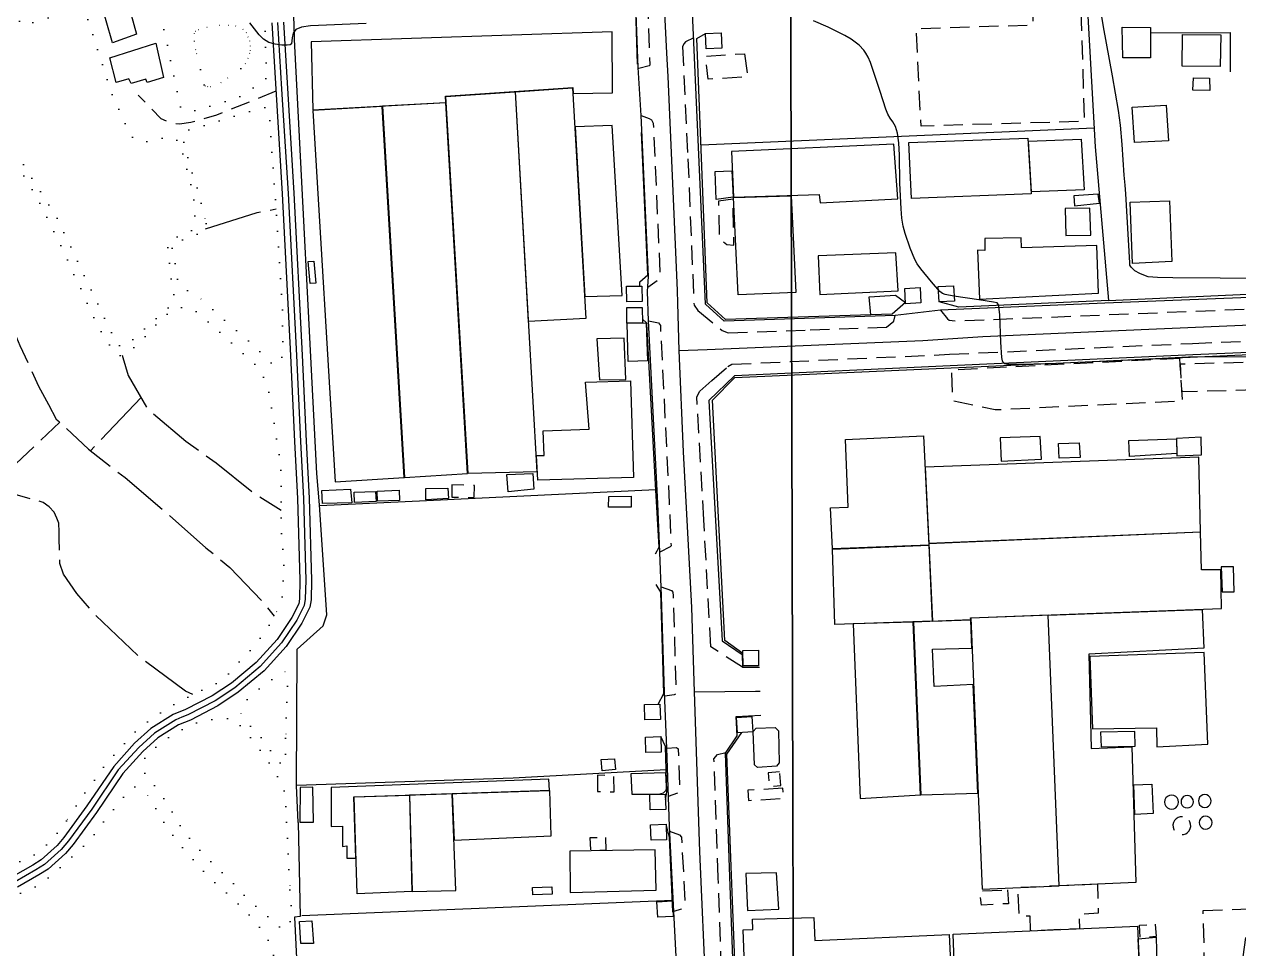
# Model space of a CAD drawing. Header units: millimetres. Extents: x 220021 to 223505, y 489325 to 491820.
# Drawn here: x 221604 to 221918.9, y 490798.6 to 491038.2 of the extents above; entities that cross this region are included whole.
import ezdxf

# ---------------------------------------------------------------- set-up
doc = ezdxf.new("R2010")
doc.units = ezdxf.units.MM
for name, pattern in [('15M2P5', [17.5, 15, -2.5]), ('5M2P5', [7.5, 5, -2.5]), ('AM4', [4, 0, -4])]:
    doc.linetypes.add(name, pattern=pattern)
for name, color, linetype in [('A0013110', 8, 'Continuous'), ('A0023119', 8, '5M2P5'), ('A0023210', 8, 'Continuous'), ('A0033324', 8, '5M2P5'), ('B0014110', 8, 'Continuous'), ('B0014111', 8, 'Continuous'), ('B0014112', 8, 'Continuous'), ('B0014116', 8, '5M2P5'), ('B0014118', 8, '5M2P5'), ('B0024120', 8, 'B0024120'), ('B0024127', 8, 'Continuous'), ('C0076117', 8, 'Continuous'), ('D0015112', 8, '15M2P5'), ('D0025111', 8, 'AM4'), ('F0017111', 8, 'Continuous'), ('F0047224', 8, 'Continuous'), ('zd001', 7, 'Continuous')]:
    doc.layers.add(name, color=color, linetype=linetype)
doc.linetypes.add('B0024120', pattern='A,10,-1.75,[133,ltypeshp.shx,S=0.75,R=0,X=0,Y=0],-3.25', length=15)

msp = doc.modelspace()

# ---------------------------------------------------------------- linework, layer by layer
at = {"layer": 'A0013110', "flags": 128}
for points in [[(221926.065, 490967.632), (221884.145, 490965.926), (221841.562, 490964.157), (221829.822, 490962.765), (221785.434, 490961.255), (221780.631, 490965.66), (221775.385, 491083.957), (221776.329, 491092.685), (221782.839, 491116.739), (221793.427, 491146.715), (221805.89, 491183.204), (221816.389, 491213.054), (221823.006, 491233.983), (221830.761, 491236.765), (221850.73, 491229.605), (221884.679, 491217.321), (221928.193, 491201.314)], [(221773.036, 490796.604), (221772.419, 490808.222), (221771.244, 490830.327), (221770.556, 490850.56), (221770.017, 490865.02), (221769.201, 490890.017), (221768.764, 490901.429), (221768.223, 490913.984), (221765.853, 490961.382), (221765.611, 490968.955), (221765.85, 490972.821), (221763.98, 491014.597), (221763.188, 491027.079), (221761.969, 491059.75)], [(221668.178, 491038.593), (221670.871, 490994.263), (221673.043, 490952.343), (221674.077, 490930.051), (221674.861, 490915.28), (221675.464, 490894.137), (221675.346, 490889.32), (221675.144, 490888.041), (221673.361, 490884.492), (221669.526, 490878.787), (221664.116, 490872.844), (221657.687, 490867.479), (221652.691, 490864.141), (221645.797, 490860.62), (221642.605, 490859.314), (221636.806, 490855.673), (221632.594, 490851.851), (221627.166, 490845.874), (221620.239, 490835.678), (221614.273, 490827.464), (221612.496, 490825.356), (221608.342, 490821.659), (221606.201, 490820.301), (221601.023, 490817.368)], [(221671.174, 491038.75), (221673.867, 490994.431), (221676.04, 490952.49), (221677.073, 490930.2), (221677.859, 490915.402), (221678.465, 490894.143), (221678.34, 490889.047), (221678.034, 490887.112), (221675.957, 490882.976), (221671.893, 490876.931), (221666.196, 490870.672), (221659.487, 490865.073), (221654.211, 490861.549), (221647.049, 490857.891), (221643.981, 490856.636), (221638.626, 490853.273), (221634.717, 490849.727), (221629.529, 490844.014), (221622.694, 490833.953), (221616.637, 490825.614), (221614.652, 490823.258), (221610.154, 490819.256), (221607.745, 490817.728), (221602.203, 490814.588)], [(222065.025, 490842.38), (222073.233, 490846.17), (222056.735, 490873.574), (222035.932, 490909.403), (222009.925, 490954.209), (222004.236, 490956.646), (221933.889, 490953.663), (221906.999, 490952.527), (221844.035, 490949.7), (221788.161, 490947.128), (221781.442, 490940.759), (221784.936, 490878.432), (221790.138, 490874.845), (221790.179, 490871.575), (221794.633, 490871.633)], [(222066.938, 490838.675), (222075.313, 490842.907), (222088.497, 490820.987), (222095.442, 490809.419), (222103.827, 490795.348), (222103.812, 490794.507), (222100.63, 490787.964), (222088.524, 490786.928), (222038.791, 490784.851), (221925.967, 490779.177), (221879.943, 490777.12), (221832.598, 490775.095), (221794.678, 490773.41), (221788.272, 490779.639), (221786.924, 490817.215), (221785.771, 490849.27), (221788.799, 490853.769), (221788.575, 490858.77), (221794.958, 490859.184)]]:
    msp.add_lwpolyline(points, dxfattribs=at)
at = {"layer": 'A0023119', "flags": 128}
msp.add_lwpolyline([(221669.254, 491020.873), (221653.842, 491014.687), (221647.141, 491012.781), (221644.266, 491012.389), (221642.363, 491012.525), (221639.451, 491013.762), (221633.483, 491019.879)], dxfattribs=at)
at = {"layer": 'A0023210', "flags": 128}
for points in [[(221820.797, 491253.146), (221817.572, 491241.512), (221816.108, 491236.231), (221807.491, 491210.063), (221798.964, 491184.642), (221784.281, 491143.323), (221774.23, 491113.818), (221768.825, 491093.43), (221768.25, 491082.789), (221768.811, 491068.111), (221769.371, 491053.433), (221770.477, 491030.714), (221770.859, 491024.689), (221773.24, 490969.241), (221773.347, 490965.909), (221773.738, 490953.66), (221774.832, 490927.372), (221776.959, 490887.078), (221777.683, 490865.175), (221779.084, 490823.771), (221780.741, 490786.488)], [(221669.676, 491038.672), (221670.199, 491030.067), (221670.722, 491021.462), (221672.369, 490994.347), (221674.541, 490952.416), (221675.575, 490930.126), (221676.36, 490915.341), (221676.965, 490894.14), (221676.843, 490889.184), (221676.589, 490887.576), (221674.659, 490883.734), (221670.71, 490877.859), (221665.156, 490871.758), (221658.587, 490866.276), (221653.451, 490862.845), (221646.423, 490859.255), (221644.858, 490858.615), (221643.293, 490857.975), (221637.716, 490854.473), (221633.655, 490850.789), (221628.348, 490844.944), (221621.466, 490834.816), (221615.455, 490826.539), (221613.574, 490824.307), (221609.248, 490820.458), (221606.973, 490819.015), (221601.613, 490815.978)], [(221773.738, 490953.66), (221781.012, 490953.956), (221836.929, 490956.232), (221852.506, 490957.351), (221895.572, 490959.226), (221929.977, 490960.648)]]:
    msp.add_lwpolyline(points, dxfattribs=at)
at = {"layer": 'A0023210'}
msp.add_lwpolyline([(221777.683, 490865.175), (221793.62, 490865.352), (221794.796, 490865.406)], dxfattribs=at)
at = {"layer": 'A0033324', "flags": 128}
for points in [[(221794.367, 491195.644), (221796.87, 491192.926), (221797.202, 491191.457), (221777.97, 491138.948), (221768.497, 491110.037), (221765.249, 491098.037), (221764.308, 491093.785), (221764.137, 491089.695), (221764.116, 491081.676), (221764.967, 491059.864), (221766.169, 491027.628), (221765.975, 491027.43), (221763.209, 491026.744)], [(221763.98, 491014.597), (221765.99, 491013.79), (221766.619, 491013.498), (221767.073, 491012.581), (221768.854, 490972.796), (221768.248, 490971.889), (221765.676, 490969.997)], [(221841.562, 490964.157), (221843.409, 490961.898), (221843.836, 490961.53), (221845.519, 490961.319), (221884.268, 490962.929), (221926.215, 490964.635), (221954.375, 490966.297), (221978.08, 490967.164), (221994.426, 490967.407), (222002.521, 490968.156), (222011.151, 490970.108), (222019.482, 490974.531), (222022.849, 490976.557), (222022.917, 490976.974), (222022.149, 490979.637)], [(221765.853, 490961.382), (221768.433, 490960.867), (221768.918, 490960.14), (221771.22, 490914.123), (221771.699, 490903.01), (221771.479, 490902.826), (221768.764, 490901.429)], [(221769.112, 490892.354), (221769.111, 490892.382), (221771.775, 490891.485), (221772.166, 490891.01), (221772.2, 490890.123), (221773.015, 490865.125), (221773.03, 490864.734), (221772.904, 490864.591), (221772.461, 490864.39), (221770.051, 490864.109)], [(221770.556, 490850.56), (221773.102, 490850.779), (221773.562, 490850.45), (221773.945, 490839.187), (221770.982, 490838.034)], [(221771.311, 490829.079), (221773.916, 490828.119), (221774.398, 490827.511), (221775.322, 490810.122), (221774.286, 490808.844), (221772.419, 490808.222)]]:
    msp.add_lwpolyline(points, dxfattribs=at)
at = {"layer": 'A0033324'}
for points in [[(221777.569, 491034.698), (221775.448, 491033.664), (221775.045, 491033.225), (221774.666, 491032.454), (221776.049, 491003.405), (221777.638, 490965.418), (221778.596, 490964.006), (221784.953, 490958.904), (221786.516, 490958.29), (221807.742, 490959.012), (221827.587, 490959.687), (221829.438, 490961.291), (221829.822, 490962.765)], [(221790.179, 490871.575), (221782.017, 490876.901), (221780.174, 490909.765), (221778.386, 490941.669), (221779.111, 490943.137), (221782.298, 490945.932), (221786.4, 490949.531), (221787.467, 490950.099), (221843.899, 490952.696), (221906.869, 490955.524), (221933.764, 490956.661), (221974.012, 490958.367), (221974.222, 490958.19), (221975.105, 490955.411)], [(221979.188, 490781.854), (221976.102, 490778.695), (221926.122, 490776.181), (221880.074, 490774.123), (221832.728, 490772.098), (221796.364, 490770.482), (221794.836, 490770.51), (221793.283, 490771.095), (221787.15, 490775.34), (221786.108, 490776.443), (221785.329, 490778), (221783.926, 490817.108), (221782.821, 490847.844), (221783.702, 490848.952), (221785.903, 490849.466)]]:
    msp.add_lwpolyline(points, dxfattribs=at)
at = {"layer": 'B0014110'}
for points in [[(221755.477, 490913.075), (221755.518, 490915.861), (221761.336, 490915.925), (221761.352, 490913.099)], [(221753.819, 490844.714), (221753.601, 490847.671), (221757.052, 490847.859), (221757.278, 490845.065)]]:
    msp.add_lwpolyline(points, close=True, dxfattribs=at)
at = {"layer": 'B0014110', "flags": 128}
msp.add_lwpolyline([(221740.817, 490814.659), (221740.871, 490812.757), (221735.807, 490812.613), (221735.753, 490814.515)], close=True, dxfattribs=at)
at = {"layer": 'B0014111', "flags": 128}
for points in [[(221888.671, 491037.499), (221895.995, 491037.4), (221896.011, 491029.543), (221888.858, 491029.562)], [(221756.453, 491036.272), (221678.334, 491033.696), (221678.798, 491016.024), (221713.312, 491017.949), (221713.216, 491019.632), (221746.235, 491021.821), (221746.313, 491020.308), (221756.533, 491020.442)], [(221904.293, 491035.587), (221914.251, 491035.542), (221914.025, 491027.261), (221904.225, 491027.345)], [(221746.163, 491021.739), (221749.566, 490961.97), (221734.745, 490961.199), (221731.363, 491020.752)], [(221731.304, 491020.748), (221736.918, 490922.235), (221719.044, 490921.767), (221713.328, 491019.55)], [(221696.789, 491016.962), (221678.804, 491015.924), (221684.556, 490919.626), (221702.456, 490920.747)], [(221713.316, 491017.878), (221696.863, 491016.986), (221702.548, 490920.753), (221718.914, 490921.764)], [(221756.41, 491011.998), (221746.828, 491011.631), (221749.302, 490967.671), (221759.035, 490967.949)], [(221829.458, 491007.209), (221787.334, 491005.29), (221787.87, 490993.399), (221810.075, 490994.102), (221810.35, 490991.968), (221830.53, 490993.022)], [(221864.155, 491008.698), (221865.033, 490994.303), (221834.056, 490993.054), (221833.376, 491007.614)], [(221878.024, 491008.504), (221878.788, 490995.353), (221865.144, 490994.849), (221864.358, 491007.926)], [(221787.474, 491000.291), (221787.777, 490993.388), (221783.384, 490992.853), (221783.112, 491000.077)], [(221802.823, 490993.762), (221804.064, 490968.703), (221789.05, 490968.078), (221787.874, 490993.303)], [(221882.456, 490994.221), (221876.087, 490993.765), (221876.307, 490991.139), (221882.798, 490991.832)], [(221880.26, 490990.587), (221873.907, 490990.472), (221874.089, 490983.468), (221880.568, 490983.539)], [(221862.471, 490982.848), (221853.066, 490982.694), (221853.087, 490979.618), (221851.17, 490979.689), (221851.683, 490966.949), (221882.549, 490968.566), (221882.111, 490980.881), (221862.518, 490980.316)], [(221829.961, 490978.989), (221809.792, 490978.183), (221810.229, 490968.214), (221830.593, 490969.109)], [(221679.096, 490976.88), (221679.623, 490971.159), (221678.121, 490971.02), (221677.594, 490976.742)], [(221829.865, 490968.038), (221832.471, 490966.081), (221829.02, 490963.074), (221823.454, 490962.959), (221823.065, 490967.626)], [(221765.232, 490960.827), (221765.555, 490950.972), (221760.593, 490950.842), (221760.336, 490960.772)], [(221759.496, 490956.855), (221752.47, 490956.666), (221753.165, 490946.063), (221759.929, 490946.195)], [(221761.145, 490945.779), (221761.97, 490920.735), (221737.109, 490920.058), (221736.768, 490926.48), (221738.815, 490926.474), (221738.571, 490932.874), (221750.415, 490933.269), (221749.517, 490945.456)], [(221837.179, 490931.517), (221838.488, 490903.259), (221813.542, 490902.283), (221813.02, 490912.879), (221817.639, 490913.053), (221816.949, 490930.643)], [(221867.354, 490931.424), (221857.039, 490931.012), (221857.254, 490924.968), (221867.713, 490925.484)], [(221902.761, 490930.818), (221902.827, 490926.946), (221890.57, 490926.189), (221890.348, 490930.312)], [(221909.165, 490931.235), (221902.775, 490930.869), (221902.867, 490926.354), (221909.25, 490926.666)], [(221877.465, 490929.72), (221877.726, 490925.903), (221872.322, 490925.784), (221872.158, 490929.594)], [(221908.519, 490926.03), (221837.618, 490923.439), (221838.535, 490903.667), (221908.994, 490906.644)], [(221908.995, 490906.579), (221838.525, 490903.61), (221839.459, 490883.536), (221849.376, 490883.896), (221849.358, 490884.342), (221914.427, 490886.8), (221914.229, 490896.865), (221909.209, 490896.818)], [(221838.49, 490903.224), (221839.397, 490883.531), (221814.18, 490882.665), (221813.546, 490902.222)], [(221917.485, 490897.591), (221914.326, 490897.563), (221914.566, 490891.09), (221917.718, 490891.147)], [(221909.405, 490886.572), (221909.799, 490876.523), (221880.023, 490874.978), (221880.608, 490850.473), (221891.157, 490850.932), (221892.203, 490815.774), (221872.323, 490814.934), (221869.481, 490885.047)], [(221834.484, 490883.266), (221818.923, 490882.797), (221820.754, 490837.577), (221836.374, 490838.463)], [(221849.378, 490883.875), (221834.546, 490883.268), (221836.441, 490838.465), (221851.228, 490838.894), (221849.988, 490867.106), (221839.945, 490866.621), (221839.472, 490876.267), (221849.668, 490876.531)], [(221869.431, 490885.045), (221849.387, 490884.307), (221852.332, 490814.081), (221872.278, 490814.931)], [(221909.915, 490875.379), (221880.294, 490874.336), (221880.994, 490855.57), (221897.522, 490855.863), (221897.645, 490850.909), (221910.864, 490851.604)], [(221798.714, 490855.959), (221799.526, 490855.101), (221799.762, 490846.81), (221799.031, 490845.905), (221794.1, 490845.601), (221793.367, 490846.277), (221793.014, 490854.908), (221793.737, 490855.792)], [(221891.921, 490854.955), (221883.078, 490854.721), (221883.21, 490850.904), (221892.06, 490851.141)], [(221740.033, 490842.6), (221683.565, 490840.375), (221683.547, 490830.298), (221686.49, 490830.359), (221686.519, 490825.146), (221687.66, 490825.253), (221687.66, 490822.04), (221689.917, 490822.064), (221689.443, 490838.019), (221740.213, 490839.631)], [(221770.341, 490844.211), (221761.28, 490843.984), (221761.493, 490838.713), (221768.498, 490838.704), (221769.714, 490839.059), (221770.186, 490839.418), (221770.381, 490839.72), (221770.468, 490840.267), (221770.49, 490840.648)], [(221678.82, 490840.471), (221675.528, 490840.425), (221675.477, 490831.409), (221678.963, 490831.38)], [(221740.215, 490839.605), (221714.944, 490838.774), (221715.439, 490826.773), (221740.618, 490827.89)], [(221896.363, 490841.243), (221896.677, 490833.634), (221891.957, 490833.442), (221891.711, 490841.08)], [(221703.882, 490838.424), (221704.471, 490813.451), (221690.267, 490812.857), (221689.507, 490837.966)], [(221714.903, 490838.772), (221703.9, 490838.424), (221704.562, 490813.453), (221715.858, 490813.735)], [(221767.595, 490824.279), (221745.479, 490823.885), (221745.563, 490813.186), (221767.869, 490813.752)], [(221799.041, 490818.305), (221791.115, 490818.114), (221791.513, 490808.533), (221799.669, 490808.875)], [(221808.682, 490806.713), (221808.98, 490800.719), (221843.825, 490802.33), (221844.933, 490778.829), (221795.279, 490776.707), (221791.244, 490780.547), (221790.406, 490803.483), (221792.903, 490803.602), (221792.816, 490806.294)], [(221892.598, 490804.471), (221893.604, 490783.114), (221845.584, 490781.26), (221844.822, 490802.415)], [(221897.428, 490801.563), (221897.739, 490791.237), (221916.35, 490791.624), (221916.782, 490783.191), (221893.688, 490782.759), (221892.794, 490801.21)]]:
    msp.add_lwpolyline(points, close=True, dxfattribs=at)
at = {"layer": 'B0014111'}
for points in [[(221906.964, 491021.155), (221907.151, 491024.327), (221911.316, 491024.278), (221911.362, 491021.063)], [(221891.877, 491007.583), (221891.27, 491016.797), (221900.08, 491017.296), (221900.69, 491008.065)], [(221890.755, 490992.113), (221900.938, 490992.456), (221901.492, 490976.768), (221891.353, 490976.196)], [(221729.435, 490917.079), (221729.102, 490921.504), (221735.863, 490921.832), (221736.15, 490917.715)], [(221681.293, 490914.044), (221681.156, 490917.404), (221688.576, 490917.756), (221688.912, 490914.224)], [(221708.088, 490914.953), (221708.081, 490917.87), (221713.827, 490917.972), (221714.025, 490915.341)], [(221689.594, 490914.318), (221689.509, 490916.986), (221695.092, 490917.097), (221695.195, 490914.504)], [(221695.55, 490914.631), (221695.484, 490917.23), (221701.151, 490917.457), (221701.271, 490914.763)], [(221675.333, 490805.692), (221678.583, 490805.804), (221678.952, 490799.967), (221675.705, 490799.959)]]:
    msp.add_lwpolyline(points, close=True, dxfattribs=at)
at = {"layer": 'B0014112', "flags": 128}
for points in [[(221630.09, 491046.75), (221633.117, 491035.651), (221626.829, 491033.403), (221623.598, 491044.949)], [(221638.057, 491033.321), (221640.104, 491024.454), (221635.814, 491023.178), (221635.541, 491023.992), (221631.672, 491022.86), (221631.113, 491024.145), (221627.827, 491023.178), (221626.191, 491029.537)]]:
    msp.add_lwpolyline(points, close=True, dxfattribs=at)
at = {"layer": 'B0014116', "flags": 128}
for points in [[(221877.981, 491041.577), (221878.823, 491013.054), (221836.502, 491011.862), (221835.253, 491037.14), (221865.582, 491038.088), (221865.622, 491041.287)], [(221790.751, 491030.602), (221791.525, 491024.661), (221781.292, 491023.976), (221780.648, 491029.985)], [(221787.762, 490992.914), (221783.969, 490992.42), (221784.159, 490982.585), (221786.142, 490981.192), (221787.957, 490981.008)], [(221903.567, 490951.605), (221844.368, 490948.621), (221844.671, 490940.746), (221855.695, 490938.347), (221904.348, 490940.643)], [(221922.835, 490950.747), (221923.33, 490943.447), (221904.218, 490942.931), (221903.74, 490950.204)], [(221714.831, 490918.894), (221714.831, 490915.656), (221720.68, 490915.588), (221720.742, 490918.718)], [(221752.649, 490843.583), (221752.638, 490839.363), (221756.907, 490839.276), (221756.886, 490843.428)], [(221799.846, 490844.466), (221796.902, 490844.203), (221797.216, 490840.687), (221800.16, 490840.95)], [(221800.708, 490840.189), (221791.61, 490839.688), (221791.755, 490837.057), (221800.853, 490837.558)], [(221904.321, 490832.818), (221903.716, 490832.788), (221903.141, 490832.603), (221902.632, 490832.274), (221902.227, 490831.826), (221901.951, 490831.287), (221901.823, 490830.696), (221901.854, 490830.092), (221902.039, 490829.516), (221902.367, 490829.008), (221902.816, 490828.602), (221903.354, 490828.326), (221903.946, 490828.199), (221904.55, 490828.229), (221905.126, 490828.414), (221905.634, 490828.743), (221906.04, 490829.191), (221906.316, 490829.73), (221906.443, 490830.321), (221906.413, 490830.925), (221906.227, 490831.501), (221905.899, 490832.009), (221905.45, 490832.415), (221904.912, 490832.691)], [(221754.691, 490827.471), (221754.802, 490824.093), (221750.9, 490824.047), (221750.734, 490827.439)], [(221858.96, 490813.836), (221859.146, 490810.278), (221852.188, 490809.905), (221851.753, 490813.626)], [(221882.32, 490815.311), (221861.528, 490814.431), (221861.902, 490807.095), (221864.672, 490807.116), (221864.831, 490803.332), (221877.654, 490803.886), (221877.498, 490807.526), (221882.539, 490807.879)]]:
    msp.add_lwpolyline(points, close=True, dxfattribs=at)
at = {"layer": 'B0014116'}
msp.add_lwpolyline([(221909.651, 490808.483), (221921.695, 490808.92), (221919.437, 490792.748), (221910.095, 490792.628)], close=True, dxfattribs=at)
at = {"layer": 'B0014118', "flags": 128}
msp.add_lwpolyline([(221897.211, 490804.99), (221897.442, 490801.74), (221893.377, 490801.452), (221893.146, 490804.701)], close=True, dxfattribs=at)
at = {"layer": 'B0024120', "flags": 128}
for points in [[(221675.007, 490831.297), (221674.608, 490840.878), (221674.745, 490876.275), (221681.455, 490882.311), (221682.437, 490885.156), (221680.57, 490913.662), (221679.846, 490921.783), (221674.079, 491034.268), (221673.972, 491038.463), (221673.416, 491046.14), (221672.288, 491063.973), (221672.819, 491071.412), (221675.211, 491080.13), (221680.385, 491094.906), (221722.287, 491195.922), (221735.548, 491222.244), (221756.37, 491258.475)], [(221762.96, 491027.908), (221762.368, 491047.776), (221761.44, 491064.304), (221760.562, 491089.431), (221761.723, 491097.848), (221765.381, 491111.576), (221775.535, 491141.639), (221780.741, 491156.264), (221791.882, 491186.693), (221790.037, 491187.311), (221792.869, 491196.579), (221790.639, 491197.171)], [(221877.799, 491075.861), (221881.678, 491006.471), (221885.129, 490966.601), (221972.294, 490970.615), (221999.95, 490971.941), (222010.699, 490974.179), (222016.967, 490977.356), (222021.503, 490979.789)], [(221823.457, 490962.959), (221785.847, 490961.702), (221781.06, 490966.004), (221778.379, 491034.592), (221780.647, 491035.863)], [(221763.58, 490970.379), (221763.613, 490971.486), (221765.694, 490973.253), (221763.985, 491010.189)], [(221881.407, 491011.317), (221779.461, 491006.919)], [(221885.129, 490966.601), (221846.316, 490964.922), (221841.17, 490966.27)], [(221767.633, 490900.959), (221768.635, 490902.66), (221767.644, 490918.919), (221765.398, 490960.629), (221765.299, 490960.844), (221764.25, 490961.763)], [(221790.317, 490875.109), (221785.639, 490878.524), (221782.429, 490940.846), (221788.264, 490946.646), (221973.975, 490954.971)], [(221767.727, 490917.564), (221708.32, 490914.687), (221680.583, 490913.457)], [(221768.347, 490862.032), (221769.851, 490864.775), (221769.038, 490891.046), (221767.788, 490893.026)], [(221789.928, 490854.63), (221786.067, 490849.025), (221788.704, 490779.72), (221795.057, 490773.927), (221848.104, 490776.12), (221926.551, 490779.893), (221971.762, 490782.693)], [(221770.23, 490837.273), (221770.614, 490839.159), (221770.255, 490851.05), (221769.035, 490853.591)], [(221770.439, 490844.941), (221730.789, 490842.852), (221674.608, 490840.878)], [(221772.192, 490808.211), (221771.272, 490827.423), (221770.384, 490830.863)], [(221772.055, 490811.073), (221675.923, 490807.101)]]:
    msp.add_lwpolyline(points, dxfattribs=at)
at = {"layer": 'B0024127', "flags": 128}
for points in [[(221780.824, 491031.867), (221780.647, 491035.863), (221784.643, 491036.04), (221784.82, 491032.044)], [(221760.189, 490966.334), (221760.138, 490970.334), (221764.137, 490970.386), (221764.189, 490966.386)], [(221832.49, 490965.795), (221832.275, 490969.789), (221836.269, 490970.004), (221836.484, 490966.01)], [(221841.17, 490966.27), (221840.955, 490970.264), (221844.949, 490970.479), (221845.164, 490966.485)], [(221760.262, 490960.799), (221760.21, 490964.798), (221764.21, 490964.85), (221764.262, 490960.851)], [(221790.384, 490871.901), (221790.327, 490875.9), (221794.327, 490875.957), (221794.383, 490871.957)], [(221764.92, 490857.929), (221764.811, 490861.927), (221768.81, 490862.037), (221768.918, 490858.037)], [(221788.905, 490854.567), (221788.659, 490858.559), (221792.652, 490858.805), (221792.898, 490854.812)], [(221765.145, 490849.484), (221765.036, 490853.482), (221769.035, 490853.591), (221769.143, 490849.592)], [(221766.302, 490834.579), (221766.193, 490838.577), (221770.192, 490838.686), (221770.3, 490834.687)], [(221766.494, 490826.756), (221766.385, 490830.754), (221770.384, 490830.863), (221770.492, 490826.864)], [(221768.252, 490806.779), (221768.039, 490810.773), (221772.034, 490810.986), (221772.246, 490806.991)]]:
    msp.add_lwpolyline(points, close=True, dxfattribs=at)
at = {"layer": 'C0076117', "flags": 128}
for points in [[(221903.275, 490836.613), (221903.186, 490837.174), (221902.928, 490837.68), (221902.527, 490838.081), (221902.021, 490838.338), (221901.461, 490838.427), (221900.9, 490838.338), (221900.395, 490838.081), (221899.993, 490837.68), (221899.736, 490837.174), (221899.647, 490836.613), (221899.736, 490836.053), (221899.993, 490835.547), (221900.395, 490835.146), (221900.9, 490834.889), (221901.461, 490834.8), (221902.021, 490834.889), (221902.527, 490835.146), (221902.928, 490835.547), (221903.186, 490836.053)], [(221907.154, 490836.725), (221907.075, 490837.226), (221906.845, 490837.678), (221906.486, 490838.037), (221906.034, 490838.268), (221905.533, 490838.347), (221905.031, 490838.268), (221904.579, 490838.037), (221904.22, 490837.678), (221903.99, 490837.226), (221903.911, 490836.725), (221903.99, 490836.224), (221904.22, 490835.772), (221904.579, 490835.413), (221905.031, 490835.183), (221905.533, 490835.103), (221906.034, 490835.183), (221906.486, 490835.413), (221906.845, 490835.772), (221907.075, 490836.224)], [(221911.744, 490836.905), (221911.663, 490837.417), (221911.428, 490837.878), (221911.061, 490838.244), (221910.6, 490838.479), (221910.088, 490838.56), (221909.577, 490838.479), (221909.115, 490838.244), (221908.749, 490837.878), (221908.514, 490837.417), (221908.433, 490836.905), (221908.514, 490836.393), (221908.749, 490835.932), (221909.115, 490835.566), (221909.577, 490835.331), (221910.088, 490835.25), (221910.6, 490835.331), (221911.061, 490835.566), (221911.428, 490835.932), (221911.663, 490836.393)], [(221911.973, 490831.298), (221911.891, 490831.816), (221911.652, 490832.284), (221911.281, 490832.655), (221910.813, 490832.893), (221910.295, 490832.976), (221909.777, 490832.893), (221909.309, 490832.655), (221908.938, 490832.284), (221908.699, 490831.816), (221908.617, 490831.298), (221908.699, 490830.779), (221908.938, 490830.311), (221909.309, 490829.94), (221909.777, 490829.702), (221910.295, 490829.62), (221910.813, 490829.702), (221911.281, 490829.94), (221911.652, 490830.311), (221911.891, 490830.779)]]:
    msp.add_lwpolyline(points, close=True, dxfattribs=at)
at = {"layer": 'D0015112', "flags": 128}
for points in [[(221498.638, 491161.371), (221499.41, 491159.851), (221500.406, 491156.094), (221499.937, 491143.726), (221499.666, 491139.912), (221499.62, 491131.847), (221499.961, 491128.486), (221500.331, 491125.169), (221500.723, 491122.362), (221505.246, 491113.794), (221515.209, 491100.211), (221521.802, 491090.439), (221529.808, 491083.298), (221533.465, 491078.89), (221538.15, 491073.467), (221543.087, 491068.496), (221545.745, 491065.657), (221547.908, 491062.913), (221549.337, 491061.07), (221550.679, 491058.398), (221552.923, 491051.718), (221555.443, 491046.866), (221559.086, 491043.436), (221565.739, 491035.441), (221568.266, 491030.524), (221574.237, 491018.594), (221579.426, 491007.578), (221588.31, 490988.773), (221595.944, 490971.481), (221602.867, 490954.944), (221607.703, 490944.441), (221610.295, 490939.717), (221612.298, 490935.901), (221620.599, 490928.07), (221630.159, 490920.726), (221641.537, 490911.005), (221651.075, 490902.553), (221657.321, 490897.422), (221665.736, 490888.677), (221668.804, 490884.803)], [(221650.958, 490985.176), (221664.405, 490989.451), (221669.269, 490990.377)], [(221629.406, 490952.486), (221629.55, 490951.868), (221630.933, 490947.175), (221635.938, 490938.606), (221645.878, 490930.218), (221653.714, 490924.567), (221663.281, 490916.892), (221670.582, 490912.332)], [(221634.263, 490941.473), (221621.142, 490927.653)], [(221595.525, 490918.454), (221613.187, 490935.062)], [(221647.668, 490864.534), (221645.787, 490865.367), (221634.084, 490874.023), (221622.492, 490885.054), (221617.591, 490890.694), (221614.166, 490895.706), (221613.219, 490898.434), (221612.997, 490904.924), (221612.999, 490906.644), (221612.909, 490908.939), (221612.435, 490910.25), (221611.761, 490911.761), (221610.431, 490913.181), (221608.929, 490914.29), (221602.225, 490916.198), (221595.645, 490918.452), (221592.687, 490918.506), (221590.392, 490918.472), (221586.854, 490917.015)]]:
    msp.add_lwpolyline(points, dxfattribs=at)
at = {"layer": 'D0025111', "flags": 128}
for points in [[(221614.941, 490831.802), (221614.744, 490831.454), (221614.477, 490831.037), (221614.2, 490830.657), (221613.629, 490829.967), (221611.607, 490827.434), (221610.581, 490826.312), (221610.294, 490826.036), (221608.088, 490823.919), (221607.749, 490823.648), (221607.384, 490823.397), (221607.006, 490823.174), (221605.361, 490822.334), (221602.495, 490821.038), (221602.139, 490820.899), (221600.768, 490820.475), (221600.401, 490820.418), (221600.054, 490820.388), (221599.712, 490820.399), (221599.372, 490820.433), (221599.036, 490820.488), (221598.701, 490820.562), (221598.394, 490820.654), (221598.038, 490820.8), (221597.721, 490820.981), (221597.452, 490821.186), (221597.207, 490821.416), (221596.99, 490821.681), (221596.796, 490821.971), (221596.617, 490822.291), (221596.457, 490822.615), (221596.145, 490823.343), (221594.789, 490826.316), (221593.578, 490829.131), (221593.438, 490829.516), (221592.681, 490832.095), (221592.584, 490832.535), (221591.912, 490835.758), (221591.326, 490839.005), (221590.839, 490842.217), (221590.346, 490845.473), (221590.101, 490848.251), (221590.102, 490848.613), (221589.908, 490851.727), (221589.824, 490852.069), (221588.936, 490855.311), (221588.259, 490858.312), (221588.2, 490858.674), (221587.643, 490861.808), (221587.089, 490864.813), (221586.449, 490867.94), (221585.847, 490870.954), (221585.288, 490874.068), (221584.729, 490877.46), (221584.475, 490879.854), (221584.124, 490882.906), (221584.042, 490883.377), (221583.595, 490886.718), (221583.246, 490890.212), (221582.883, 490893.398), (221582.799, 490894.979), (221582.8, 490895.414), (221582.941, 490898.854), (221583.142, 490902.003), (221583.333, 490903.595), (221583.783, 490906.157), (221583.922, 490906.677), (221584.911, 490909.684), (221585.917, 490912.854), (221586.638, 490915.627), (221586.79, 490916.459), (221586.845, 490916.885), (221586.898, 490917.664), (221586.916, 490919.1), (221586.904, 490922.208), (221586.814, 490923.726), (221586.6, 490925.626), (221586.061, 490928.863), (221585.562, 490932.152), (221585.031, 490935.131), (221584.525, 490937.289), (221583.706, 490940.36), (221582.84, 490943.644), (221582.379, 490945.075), (221581.465, 490947.472), (221581.287, 490947.861), (221580.041, 490950.591), (221578.623, 490953.631), (221577.082, 490956.653), (221575.627, 490959.389), (221574.173, 490962.174), (221572.705, 490964.921), (221571.07, 490967.727), (221569.282, 490970.534), (221567.427, 490973.258), (221565.576, 490976.122), (221563.964, 490978.934), (221562.387, 490981.814), (221560.879, 490984.571), (221559.353, 490987.309), (221557.723, 490989.956), (221555.901, 490992.73), (221555.606, 490993.126), (221553.802, 490995.639), (221551.796, 490998.164), (221549.89, 491000.526), (221549.604, 491000.843), (221547.541, 491003.323), (221545.398, 491005.786), (221544.58, 491006.631), (221543.666, 491007.476), (221541.239, 491009.749), (221538.712, 491012), (221538.08, 491012.505), (221537.425, 491012.966), (221536.112, 491013.777), (221535.738, 491013.981), (221533.171, 491015.58), (221532.767, 491015.877), (221531.304, 491017.08), (221528.664, 491019.174), (221527.897, 491019.715), (221525.167, 491021.605), (221522.681, 491023.389), (221522.269, 491023.729), (221521.024, 491024.645), (221518.132, 491026.602), (221515.318, 491028.598), (221514.91, 491028.926), (221512.371, 491031.158), (221509.891, 491033.534), (221508.876, 491034.627), (221506.604, 491037.094), (221504.414, 491039.639), (221504.149, 491040.013), (221502.484, 491042.624), (221502.273, 491043.009), (221500.965, 491045.729), (221500.818, 491046.096), (221500.443, 491047.226), (221500.346, 491047.595), (221499.509, 491050.796), (221499.372, 491051.215), (221498.752, 491052.808), (221498.576, 491053.168), (221498.038, 491054.131), (221497.833, 491054.455), (221497.418, 491055.035), (221495.484, 491057.539), (221493.588, 491060.033), (221491.708, 491062.6), (221491.427, 491063.063), (221489.711, 491065.877), (221489.512, 491066.255), (221488.813, 491067.788), (221487.577, 491070.686), (221486.222, 491073.711), (221486.056, 491074.192), (221485.207, 491077.161), (221484.406, 491080.096), (221484.114, 491080.961), (221482.96, 491084.168), (221481.972, 491087.046), (221480.938, 491090.147), (221480.08, 491093.11), (221479.095, 491096.259), (221478.932, 491096.691), (221477.746, 491099.494), (221476.689, 491102.502), (221476.574, 491103.006), (221476.051, 491105.988), (221475.85, 491107.663), (221475.776, 491108.796), (221475.749, 491110.879), (221475.798, 491114.234), (221475.886, 491115.541), (221476.119, 491118.727), (221476.439, 491120.092), (221476.407, 491120.619), (221476.507, 491121.095), (221477.284, 491124.032), (221478.178, 491127.089), (221479.236, 491130.394), (221479.834, 491131.963), (221480.198, 491132.769), (221481.601, 491135.767), (221482.779, 491137.966), (221483.076, 491138.415), (221484.846, 491141.147), (221486.684, 491143.947), (221488.584, 491146.769), (221488.859, 491147.134), (221490.895, 491149.671), (221492.942, 491152.067), (221494.826, 491154.428), (221495.853, 491155.867), (221497.03, 491157.737), (221497.229, 491158.15), (221498.437, 491160.933), (221499.749, 491163.795), (221499.927, 491164.101), (221501.544, 491166.828), (221501.726, 491167.229), (221502.649, 491168.987), (221503.562, 491170.52), (221504.684, 491172.181), (221506.378, 491174.778), (221506.627, 491175.224), (221508.198, 491178.069), (221508.475, 491178.49), (221509.336, 491179.645), (221511.237, 491182.278), (221511.524, 491182.738), (221513.413, 491185.567), (221515.159, 491188.15), (221516.974, 491190.83), (221518.783, 491193.751), (221520.26, 491196.397), (221521.726, 491199.201), (221523.161, 491201.838), (221523.57, 491202.717), (221523.957, 491203.713), (221524.397, 491205.06), (221525.318, 491208.198), (221525.425, 491208.682), (221525.951, 491211.771), (221526.366, 491214.757), (221526.831, 491217.776), (221527.166, 491220.999), (221527.556, 491224.163), (221528.076, 491227.262), (221528.539, 491230.641), (221528.661, 491231.217), (221529.062, 491232.716), (221529.87, 491235.761), (221530.64, 491238.987), (221531.47, 491242.188), (221532.298, 491245.511), (221533.079, 491248.773), (221533.907, 491252.069), (221534.691, 491255.013), (221535.485, 491258.165), (221536.171, 491261.406), (221536.878, 491264.587), (221537.582, 491267.95), (221538.185, 491271.023), (221538.817, 491274.394), (221539.113, 491275.6), (221539.258, 491276.014), (221539.433, 491276.413), (221539.642, 491276.789), (221539.898, 491277.135), (221540.189, 491277.444), (221540.499, 491277.701), (221540.85, 491277.935), (221541.221, 491278.125), (221541.619, 491278.27), (221542.052, 491278.385), (221542.963, 491278.556), (221543.866, 491278.668), (221545.219, 491278.759), (221545.731, 491278.756), (221548.831, 491278.677), (221551.763, 491278.792), (221552.058, 491278.872), (221552.317, 491278.966), (221552.566, 491279.086), (221552.976, 491279.324), (221553.194, 491279.482), (221553.565, 491279.786), (221554.103, 491280.312), (221554.269, 491280.537), (221554.399, 491280.767), (221554.493, 491281.022), (221554.54, 491281.28), (221554.549, 491281.548), (221554.536, 491282.289), (221554.493, 491282.837), (221554.242, 491285.939), (221554.199, 491287.508), (221554.236, 491288.727), (221554.287, 491289.058), (221554.365, 491289.394), (221554.462, 491289.731), (221554.592, 491290.092), (221554.875, 491290.755), (221555.252, 491291.516), (221555.88, 491292.612), (221556.373, 491293.355), (221556.954, 491294.131), (221558.526, 491296.002), (221560.099, 491297.676), (221560.472, 491298.034), (221561.575, 491298.971), (221562.755, 491299.869), (221563.225, 491300.171), (221563.676, 491300.422), (221564.503, 491300.813), (221564.902, 491300.951), (221565.332, 491301.053), (221565.785, 491301.113), (221566.28, 491301.142), (221566.788, 491301.143), (221567.69, 491301.097), (221570.831, 491300.868), (221573.932, 491300.461), (221574.491, 491300.331), (221577.602, 491299.574), (221579.467, 491299.237), (221580.028, 491299.178), (221581.861, 491299.088), (221585.138, 491298.868), (221588.23, 491298.724), (221591.315, 491298.592), (221594.57, 491298.443), (221597.966, 491298.206), (221599.689, 491297.979), (221600.159, 491297.88), (221600.93, 491297.665), (221601.317, 491297.524), (221601.664, 491297.372), (221601.98, 491297.205), (221602.275, 491297.015), (221602.568, 491296.794), (221602.85, 491296.549), (221603.502, 491295.909), (221603.736, 491295.646), (221604.123, 491295.142), (221604.321, 491294.838), (221604.484, 491294.528), (221604.629, 491294.154), (221604.751, 491293.719), (221604.85, 491293.233), (221604.969, 491292.301), (221604.993, 491291.801), (221604.985, 491290.954), (221604.951, 491287.633), (221604.855, 491284.331), (221604.737, 491281.152), (221604.522, 491278.819), (221604.437, 491278.249), (221603.964, 491275.278), (221603.379, 491271.949), (221602.72, 491268.806), (221602.439, 491266.916), (221602.346, 491265.926), (221601.98, 491262.687), (221601.474, 491259.45), (221600.92, 491256.065), (221600.417, 491253.037), (221600.245, 491251.472), (221599.876, 491248.404), (221599.366, 491245.271), (221598.965, 491242.168), (221598.685, 491238.807), (221598.327, 491235.767), (221597.918, 491232.422), (221597.652, 491229.29), (221597.36, 491225.956), (221597.358, 491225.515), (221597.357, 491222.135), (221597.337, 491219.023), (221597.146, 491215.856), (221597.073, 491215.372), (221596.708, 491212.383), (221596.396, 491209.062), (221595.991, 491205.737), (221595.652, 491202.494), (221595.181, 491199.431), (221594.978, 491198.458), (221594.375, 491195.518), (221594.01, 491194.115), (221593.19, 491191.163), (221592.443, 491188.014), (221591.691, 491184.871), (221591.405, 491183.923), (221590.386, 491181.055), (221589.34, 491178.078), (221589.203, 491177.754), (221588.677, 491176.675), (221588.496, 491176.429), (221588.277, 491176.197), (221588.035, 491176.007), (221587.753, 491175.858), (221587.432, 491175.738), (221587.091, 491175.65), (221586.727, 491175.588), (221586.358, 491175.563), (221585.991, 491175.563), (221585.65, 491175.584), (221584.227, 491175.58), (221583.905, 491175.541), (221583.599, 491175.478), (221583.315, 491175.389), (221583.061, 491175.26), (221582.863, 491175.092), (221582.717, 491174.877), (221582.623, 491174.632), (221582.545, 491174.379), (221582.044, 491172.37), (221581.99, 491172.064), (221581.339, 491168.89), (221581.227, 491168.538), (221580.882, 491167.651), (221580.72, 491167.294), (221580.152, 491166.215), (221579.957, 491165.913), (221579.746, 491165.635), (221579.517, 491165.363), (221578.278, 491163.616), (221578.293, 491163.374), (221578.369, 491163.123), (221578.484, 491162.897), (221578.643, 491162.661), (221578.835, 491162.425), (221580.819, 491160.115), (221581.934, 491158.654), (221582.147, 491158.328), (221582.758, 491157.256), (221582.921, 491156.905), (221583.172, 491156.267), (221583.475, 491155.339), (221583.584, 491154.911), (221583.875, 491153.394), (221583.989, 491152.563), (221584.35, 491149.243), (221584.656, 491146.226), (221584.942, 491142.925), (221585.071, 491139.851), (221585.335, 491136.706), (221585.57, 491133.7), (221585.584, 491133.139), (221585.827, 491130.201), (221585.929, 491129.634), (221586.538, 491126.398), (221586.588, 491125.881), (221586.985, 491122.524), (221587.108, 491121.88), (221587.293, 491120.41), (221587.312, 491119.879), (221587.335, 491116.721), (221587.357, 491113.501), (221587.363, 491110.209), (221587.415, 491107.009), (221587.4, 491103.917), (221587.38, 491100.531), (221587.408, 491099.979), (221587.692, 491096.538), (221588.11, 491093.242), (221588.353, 491090.205), (221588.351, 491089.789), (221588.241, 491088.453), (221588.124, 491088.079), (221587.958, 491087.736), (221587.732, 491087.403), (221587.406, 491087.076), (221587.014, 491086.771), (221586.546, 491086.446), (221585.296, 491085.706), (221584.803, 491085.475), (221583.013, 491084.765), (221582.462, 491084.593), (221579.174, 491083.712), (221575.943, 491082.987), (221572.702, 491082.445), (221569.527, 491082.008), (221568.744, 491081.858), (221566.146, 491081.199), (221565.813, 491081.07), (221565.498, 491080.917), (221565.226, 491080.756), (221564.976, 491080.583), (221564.751, 491080.395), (221564.558, 491080.201), (221564.403, 491079.998), (221564.302, 491079.78), (221564.275, 491079.563), (221564.309, 491079.35), (221564.391, 491079.116), (221564.517, 491078.859), (221564.689, 491078.596), (221564.912, 491078.344), (221565.183, 491078.092), (221565.494, 491077.838), (221567.774, 491075.818), (221568.793, 491074.815), (221569.035, 491074.489), (221569.262, 491074.128), (221569.473, 491073.742), (221569.655, 491073.35), (221569.816, 491072.925), (221569.941, 491072.502), (221570.045, 491072.063), (221570.986, 491068.821), (221571.179, 491068.315), (221572.481, 491065.36), (221573.748, 491062.334), (221573.983, 491061.861), (221575.269, 491058.94), (221575.466, 491058.351), (221576.558, 491055.54), (221577.763, 491052.452), (221578.358, 491050.607), (221579.245, 491047.73), (221580.209, 491044.8), (221580.424, 491044.266), (221581.728, 491041.141), (221582.97, 491038.116), (221584.091, 491035.129), (221585.24, 491032.046), (221586.372, 491029.195), (221587.586, 491026.29), (221588.061, 491024.959), (221589.147, 491021.73), (221589.398, 491021.176), (221590.123, 491019.784), (221591.694, 491017.021), (221593.222, 491013.96), (221594.244, 491012.177), (221594.583, 491011.668), (221596.235, 491009.068), (221598.152, 491006.254), (221598.569, 491005.748), (221600.57, 491003.449), (221602.05, 491001.557), (221602.368, 491001.092), (221604.122, 490998.512), (221605.741, 490995.916), (221606.215, 490995.056), (221607.71, 490992.451), (221609.173, 490989.724), (221610.617, 490986.684), (221611.914, 490983.95), (221612.724, 490982.458), (221614.173, 490979.524), (221614.392, 490978.952), (221615.716, 490975.901), (221617.07, 490972.847), (221617.558, 490971.896), (221618.972, 490969.013), (221619.223, 490968.352), (221619.869, 490966.907), (221621.263, 490963.781), (221622.705, 490960.942), (221624.15, 490958.248), (221624.575, 490957.549), (221626.134, 490954.98), (221627.267, 490953.32), (221627.581, 490953.018), (221627.892, 490952.78), (221628.221, 490952.558), (221628.539, 490952.401), (221628.845, 490952.347), (221629.16, 490952.399), (221629.505, 490952.521), (221629.847, 490952.671), (221630.173, 490952.84), (221631.242, 490953.49), (221631.556, 490953.731), (221632.112, 490954.212), (221634.376, 490956.351), (221636.654, 490958.649), (221637.897, 490960.047), (221638.239, 490960.48), (221639.417, 490961.806), (221639.783, 490962.148), (221640.455, 490962.706), (221640.842, 490962.992), (221642.107, 490963.827), (221642.494, 490964.047), (221642.898, 490964.25), (221643.319, 490964.43), (221643.774, 490964.595), (221644.548, 490964.824), (221644.954, 490964.917), (221645.343, 490964.969), (221645.717, 490964.966), (221646.084, 490964.935), (221646.455, 490964.883), (221646.821, 490964.789), (221647.172, 490964.651), (221647.532, 490964.476), (221647.895, 490964.258), (221648.502, 490963.835), (221649.685, 490962.911), (221650.335, 490962.343), (221652.816, 490960.088), (221653.636, 490959.423), (221655.589, 490957.642), (221657.858, 490955.495), (221660.144, 490953.405), (221660.884, 490952.802), (221663.179, 490950.773), (221663.527, 490950.41), (221664.538, 490949.223), (221664.811, 490948.85), (221665.411, 490947.914), (221665.641, 490947.509), (221666.504, 490945.772), (221666.697, 490945.304), (221667.101, 490944.143), (221667.239, 490943.65), (221667.552, 490942.247), (221667.971, 490939.706), (221668.46, 490936.617), (221669.08, 490933.328), (221669.437, 490930.648), (221669.924, 490927.564), (221670.371, 490924.199), (221670.412, 490923.62), (221670.609, 490920.281), (221670.612, 490919.425), (221670.586, 490916.389), (221670.582, 490913.074), (221670.584, 490910.019), (221670.643, 490906.806), (221670.84, 490903.516), (221670.904, 490902.989), (221671.237, 490899.855), (221671.261, 490899.335), (221671.261, 490896.333), (221671.095, 490893.2), (221670.879, 490889.881), (221670.761, 490889.367), (221670.474, 490888.38), (221670.274, 490887.817), (221669.704, 490886.477), (221669.462, 490886.01), (221667.866, 490883.083), (221666.603, 490881.051), (221665.738, 490879.814), (221663.63, 490877.135), (221662.663, 490876.033), (221660.269, 490873.574), (221658.167, 490871.178), (221656.036, 490868.904), (221655.598, 490868.554), (221655.145, 490868.232), (221653.901, 490867.448), (221652.68, 490866.775), (221652.129, 490866.522), (221650.522, 490865.885), (221647.905, 490864.669), (221647.511, 490864.444), (221644.82, 490863.046), (221641.962, 490861.433), (221641.468, 490861.115), (221638.815, 490859.458), (221636.084, 490857.531), (221633.719, 490855.669), (221632.88, 490854.923), (221632.432, 490854.469), (221630.231, 490852.025), (221628.1, 490849.81), (221625.987, 490847.456), (221623.922, 490844.982), (221623.522, 490844.421), (221621.832, 490841.84), (221621.455, 490841.344), (221619.385, 490838.625)], [(221615.511, 491050.079), (221615.138, 491051.33), (221610.248, 491049.867), (221610.58, 491048.427), (221600.901, 491045.186), (221600.904, 491043.806), (221603.062, 491038.271), (221604.383, 491038.09), (221618.063, 491042.487), (221619.881, 491041.095), (221621.875, 491035.217), (221626.697, 491020.176), (221631.673, 491009.275), (221633.656, 491007.71), (221635.141, 491007.7), (221641.241, 491009.041), (221642.395, 491009.033), (221644.378, 491007.64), (221647.877, 490993.816), (221648.219, 490988.983), (221647.899, 490985.19), (221646.417, 490984.164), (221641.967, 490982.468), (221641.474, 490981.781), (221641.147, 490980.748), (221641.991, 490972.979), (221642.829, 490967.625), (221642.832, 490966.245), (221642.174, 490965.559), (221637.401, 490961.277), (221630.654, 490955.109), (221629.17, 490954.774), (221628.014, 490955.299), (221625.858, 490959.799), (221612.426, 490988.179), (221601.495, 491005.502), (221597.525, 491010.013), (221591.394, 491021.094), (221589.404, 491025.247), (221570.808, 491073.329), (221570.967, 491075.743), (221572.283, 491077.115), (221586.621, 491082.371), (221590.249, 491083.037), (221592.887, 491083.538), (221604.746, 491090.362), (221606.231, 491090.525), (221607.388, 491089.483), (221613.506, 491083.75), (221615.329, 491080.288), (221624.961, 491054.347), (221624.967, 491052.104), (221623.649, 491051.423), (221619.856, 491050.929), (221616.064, 491050.264)], [(221654.325, 491053.64), (221636.517, 491050.994), (221636.189, 491050.134), (221636.523, 491048.407), (221640.514, 491035.787), (221641.516, 491030.777), (221644.521, 491016.611), (221645.677, 491015.913), (221646.832, 491015.733), (221649.141, 491016.063), (221659.525, 491019.274), (221665.619, 491023.203), (221666.606, 491024.059), (221666.77, 491024.576), (221666.767, 491025.611), (221665.873, 491053.22), (221665.212, 491053.915), (221663.561, 491054.27), (221661.912, 491054.281)], [(221651.131, 490986.607), (221651.123, 490985.477), (221650.726, 490984.754), (221649.999, 490984.241), (221643.761, 490981.932), (221642.782, 490981.613), (221642.149, 490981.229), (221642.198, 490980.689), (221642.385, 490979.976), (221642.871, 490977.731), (221643.339, 490975.014), (221643.538, 490972.805), (221643.881, 490971.333), (221644.955, 490970.047), (221649.819, 490967.023), (221656.812, 490960.769), (221664.172, 490954.377), (221667.621, 490950.725), (221668.696, 490950.015), (221669.916, 490950.218), (221670.46, 490950.685), (221671.02, 490952.994), (221670.968, 490963.129), (221670.038, 490978.499), (221669.247, 490990.718), (221668.504, 491000.749), (221667.529, 491014.806), (221667.444, 491015.72), (221667.074, 491016.429), (221666.664, 491016.739), (221665.948, 491016.672), (221660.643, 491015.138), (221649.411, 491011.63), (221647.95, 491011.265), (221646.442, 491010.756), (221645.358, 491010.168), (221645.106, 491009.758), (221645.097, 491009.009), (221645.201, 491008.365), (221647.124, 491001.096), (221648.927, 490995.564)], [(221671.746, 490853.182), (221671.746, 490852.743), (221671.738, 490849.462), (221671.661, 490848.059), (221671.606, 490847.631), (221671.353, 490846.344), (221671.268, 490846.187), (221671.166, 490846.135), (221671.029, 490846.189), (221670.86, 490846.305), (221670.659, 490846.474), (221670.422, 490846.697), (221669.247, 490847.947), (221668.923, 490848.39), (221667.976, 490849.845), (221666.126, 490852.459), (221664.37, 490854.685), (221664.007, 490855.052), (221661.833, 490857.134), (221660.945, 490858.092), (221660.694, 490858.485), (221660.489, 490858.895), (221660.349, 490859.23), (221660.26, 490859.561), (221660.235, 490859.885), (221660.272, 490860.219), (221660.351, 490860.565), (221660.465, 490860.912), (221660.893, 490861.978), (221661.094, 490862.355), (221661.343, 490862.718), (221661.642, 490863.088), (221662.33, 490863.847), (221663.094, 490864.587), (221663.533, 490864.95), (221664.495, 490865.661), (221667.404, 490867.855), (221670.069, 490869.899), (221670.793, 490870.373), (221671.102, 490870.502), (221671.39, 490870.527), (221671.646, 490870.455), (221671.854, 490870.3), (221672.016, 490870.08), (221672.134, 490869.789), (221672.216, 490869.421), (221672.255, 490869.044), (221672.262, 490868.608)], [(221672.87, 490813.859), (221672.913, 490813.395), (221673.218, 490809.923), (221673.217, 490809.415), (221673.04, 490806.149), (221672.968, 490805.8), (221672.693, 490804.782), (221672.567, 490804.469), (221672.398, 490804.189), (221672.189, 490803.963), (221671.926, 490803.79), (221671.641, 490803.719), (221671.314, 490803.744), (221670.962, 490803.856), (221670.606, 490804.036), (221670.232, 490804.278), (221669.826, 490804.581), (221669.434, 490804.927), (221666.94, 490807.167), (221666.494, 490807.521), (221664.162, 490809.52), (221661.697, 490811.786), (221660.795, 490812.715), (221658.532, 490815.265), (221657.533, 490816.278), (221654.928, 490818.778), (221652.473, 490821.123), (221650.116, 490823.496), (221648.457, 490825.355), (221646.305, 490827.847), (221645.913, 490828.369), (221644.186, 490830.868), (221643.536, 490831.934), (221642.036, 490834.605), (221640.237, 490837.453), (221638.326, 490840.168), (221637.963, 490840.626), (221635.934, 490843.017), (221635.596, 490843.471), (221635.115, 490844.227), (221634.921, 490844.616), (221634.778, 490844.968), (221634.692, 490845.332), (221634.671, 490845.677), (221634.689, 490846.041), (221634.736, 490846.418), (221634.809, 490846.785), (221635.029, 490847.54), (221635.206, 490847.929), (221635.429, 490848.303), (221635.689, 490848.669), (221636.013, 490849.05), (221636.384, 490849.438), (221636.795, 490849.808), (221639.402, 490851.956), (221641.3, 490853.353), (221641.815, 490853.687), (221643.694, 490854.761), (221646.376, 490856.175), (221648.827, 490857.283), (221649.277, 490857.434), (221649.706, 490857.552), (221650.155, 490857.649), (221652.735, 490858.059), (221654.552, 490858.24), (221656.97, 490858.338), (221657.218, 490858.316), (221657.463, 490858.309), (221658.316, 490858.218), (221658.517, 490858.138), (221658.704, 490858.041), (221658.88, 490857.904), (221659.063, 490857.717), (221659.254, 490857.486), (221659.907, 490856.6), (221661.323, 490854.89), (221661.736, 490854.454), (221663.536, 490852.34), (221663.88, 490851.883), (221665.82, 490849.146), (221667.648, 490846.553), (221667.92, 490846.107), (221669.558, 490843.461), (221670.742, 490841.272), (221670.936, 490840.847), (221671.223, 490840.106), (221671.456, 490839.357), (221671.552, 490838.968), (221671.688, 490838.166), (221671.716, 490837.734), (221671.719, 490837.248)], [(221679.418, 490652.48), (221679.468, 490652.145), (221679.83, 490648.576), (221679.844, 490647.986), (221679.858, 490644.96), (221679.836, 490641.571), (221679.726, 490640.1), (221679.326, 490636.87), (221679.229, 490636.352), (221678.983, 490635.377), (221678.672, 490634.413), (221677.531, 490631.011), (221676.459, 490627.768), (221676.31, 490627.225), (221675.519, 490624.049), (221675.414, 490623.484), (221675.268, 490622.34), (221675.18, 490620.966), (221674.985, 490617.311), (221674.776, 490614.311), (221674.408, 490610.858), (221674.156, 490607.476), (221673.907, 490604.368), (221673.806, 490603.728), (221673.269, 490600.53), (221672.751, 490597.085), (221672.617, 490596.459), (221671.854, 490593.495), (221670.958, 490590.363), (221670.156, 490587.471), (221669.216, 490584.253), (221668.399, 490580.929), (221667.658, 490577.948), (221667.136, 490575.214), (221666.657, 490571.927), (221666.168, 490568.948), (221665.739, 490565.823), (221665.446, 490564.348), (221665.316, 490564.1), (221665.143, 490563.884), (221664.902, 490563.701), (221664.611, 490563.558), (221664.251, 490563.45), (221663.844, 490563.375), (221663.391, 490563.325), (221660.286, 490562.984), (221657.238, 490562.624), (221656.738, 490562.592), (221654.446, 490562.57), (221651.377, 490562.678), (221651.165, 490562.704), (221650.982, 490562.715), (221650.795, 490562.747), (221650.615, 490562.791), (221650.449, 490562.856), (221650.108, 490563.029), (221649.935, 490563.148), (221649.784, 490563.321), (221649.648, 490563.547), (221649.497, 490563.976), (221649.43, 490564.339), (221649.39, 490564.764), (221649.373, 490565.228), (221649.37, 490568.649), (221649.187, 490572.02), (221648.864, 490574.953), (221648.45, 490578.285), (221648.095, 490581.761), (221647.606, 490585.035), (221647.481, 490585.64), (221646.888, 490589.08), (221646.824, 490589.648), (221646.472, 490592.735), (221646.029, 490595.251), (221645.364, 490598.479), (221644.738, 490601.681), (221644.008, 490605.071), (221643.368, 490608.008), (221642.768, 490611.466), (221642.704, 490612.081), (221642.613, 490613.984), (221642.628, 490617.402), (221642.718, 490620.719), (221642.877, 490624.057), (221643.027, 490625.507), (221643.254, 490628.701), (221643.254, 490629.209), (221643.237, 490632.486), (221643.163, 490633.673), (221640.884, 490642.635), (221640.705, 490642.87), (221639.562, 490644.206), (221639.239, 490644.53), (221638.538, 490645.157), (221637.403, 490646.054), (221635.041, 490647.964), (221634.614, 490648.353), (221633.28, 490649.437), (221630.552, 490651.56), (221629.251, 490652.709), (221626.765, 490655.058), (221624.512, 490657.082), (221623.473, 490658.159), (221623.121, 490658.602), (221621.599, 490660.77), (221621.049, 490661.681), (221620.787, 490662.192), (221620.55, 490662.728), (221619.313, 490665.957), (221618.04, 490669.114), (221616.616, 490672.192), (221615.27, 490675.194), (221615.098, 490675.644), (221614.356, 490677.958), (221614.22, 490678.498), (221613.3, 490681.996), (221612.301, 490685.433), (221611.843, 490687.459), (221611.607, 490688.855), (221611.126, 490692.349), (221610.679, 490694.681), (221609.92, 490698.088), (221609.227, 490701.565), (221608.389, 490704.987), (221607.541, 490708.478), (221606.955, 490711.576), (221606.354, 490714.761), (221606.211, 490715.344), (221605.219, 490718.784), (221604.305, 490721.825), (221603.226, 490724.881), (221595.025, 490742.431), (221594.843, 490743.04), (221594.172, 490744.879), (221593.856, 490745.62), (221592.594, 490748.658), (221591.41, 490751.646), (221590.36, 490754.626), (221589.615, 490757.221), (221588.648, 490760.737), (221587.824, 490763.803), (221587.646, 490764.67), (221587.321, 490766.981), (221587.268, 490767.826), (221587.256, 490769.305), (221587.306, 490772.596), (221587.38, 490773.632), (221587.452, 490774.136), (221587.644, 490775.086), (221588.307, 490778.341), (221588.979, 490780.905), (221589.416, 490782.261), (221589.679, 490782.94), (221590.849, 490785.792), (221591.055, 490786.439), (221591.217, 490787.083), (221591.442, 490788.259), (221591.591, 490789.561), (221591.61, 490790.133), (221591.599, 490793.27), (221591.607, 490796.35), (221591.672, 490799.544), (221591.741, 490800.21), (221591.85, 490800.85), (221591.991, 490801.465), (221592.323, 490802.616), (221593.265, 490805.317), (221594.149, 490807.395), (221594.423, 490807.841), (221594.982, 490808.621), (221595.317, 490808.994), (221595.688, 490809.343), (221596.095, 490809.67), (221596.909, 490810.248), (221597.362, 490810.521), (221598.259, 490810.987), (221599.645, 490811.615), (221602.524, 490812.821), (221605.674, 490814.022), (221606.261, 490814.32), (221607.391, 490814.98), (221608.039, 490815.418), (221610.902, 490817.559), (221612.443, 490818.845), (221614.781, 490820.972), (221617.122, 490823.174), (221619.654, 490825.43), (221620.137, 490825.908), (221620.944, 490826.803), (221621.953, 490828.054), (221624.003, 490830.883), (221625.816, 490833.111), (221627.812, 490835.454), (221628.583, 490836.464), (221630.68, 490839.174), (221631.04, 490839.555), (221631.422, 490839.889), (221631.84, 490840.184), (221632.21, 490840.388), (221632.614, 490840.557), (221632.959, 490840.628), (221633.304, 490840.592), (221633.635, 490840.462), (221633.977, 490840.278), (221634.34, 490840.047), (221634.728, 490839.748), (221635.123, 490839.377), (221635.529, 490838.916), (221635.953, 490838.369), (221636.714, 490837.256), (221638.222, 490834.772), (221640.021, 490831.708), (221641.174, 490829.973), (221643.26, 490826.98), (221644.226, 490825.752), (221645.326, 490824.499), (221647.395, 490822.234), (221649.694, 490819.558), (221652.051, 490816.975), (221652.655, 490816.431), (221655.375, 490814.082), (221657.923, 490811.719), (221660.093, 490809.554), (221662.285, 490807.396), (221664.092, 490805.383), (221664.48, 490804.9), (221666.452, 490802.142), (221666.75, 490801.667), (221667.213, 490800.806), (221667.938, 490799.233), (221668.102, 490798.798), (221668.45, 490797.671), (221668.547, 490797.276), (221668.679, 490796.477), (221668.693, 490796.085), (221668.685, 490793.027), (221668.527, 490789.926), (221668.44, 490789.462), (221668.208, 490788.57), (221667.905, 490787.631), (221667.14, 490785.696), (221666.855, 490785.128), (221666.271, 490784.104), (221665.539, 490782.982), (221665.082, 490782.375), (221662.981, 490779.899), (221661.98, 490778.853), (221659.699, 490776.586), (221657.495, 490774.441), (221654.887, 490772.037), (221654.333, 490771.585), (221653.757, 490771.168), (221651.47, 490769.725), (221650.739, 490769.333), (221647.957, 490767.88), (221644.929, 490766.196), (221642.078, 490764.62), (221641.624, 490764.301), (221640.893, 490763.715), (221640.515, 490763.363), (221640.162, 490762.99), (221639.56, 490762.271), (221639.019, 490761.53), (221638.774, 490761.099), (221638.554, 490760.614), (221638.402, 490760.114), (221638.319, 490759.61), (221638.311, 490759.07), (221638.361, 490758.502), (221638.454, 490757.933), (221638.615, 490757.347), (221638.826, 490756.785), (221639.135, 490756.163), (221639.494, 490755.572), (221641.473, 490752.62), (221643.204, 490750.07), (221644.166, 490748.454), (221644.51, 490747.773), (221645.034, 490746.542), (221646.113, 490743.641), (221647.314, 490740.391), (221648.631, 490737.259), (221648.972, 490736.611), (221649.877, 490735.121), (221650.25, 490734.577), (221650.965, 490733.67), (221651.4, 490733.205), (221653.764, 490730.803), (221655.1, 490729.293), (221657.259, 490726.855), (221657.712, 490726.412), (221660.285, 490724.067), (221662.621, 490721.801), (221664.823, 490719.568), (221665.667, 490718.61), (221667.801, 490716.161), (221669.788, 490714.133), (221670.27, 490713.697), (221672.695, 490711.377), (221673.468, 490710.545), (221675.728, 490708.171), (221676.076, 490707.753), (221676.637, 490706.968), (221676.909, 490706.511), (221677.182, 490705.96), (221677.354, 490705.507), (221677.501, 490704.96), (221677.587, 490704.435), (221677.622, 490703.906), (221677.625, 490703.366), (221677.732, 490699.873), (221677.796, 490696.444), (221677.796, 490693.242), (221677.792, 490689.932), (221677.787, 490686.54), (221677.841, 490683.348), (221678.01, 490680.157), (221678.121, 490677.139), (221678.304, 490673.631), (221678.454, 490670.299)]]:
    msp.add_lwpolyline(points, close=True, dxfattribs=at)
at = {"layer": 'D0025111'}
msp.add_lwpolyline([(221655.059, 491023.132), (221652.269, 491022.049), (221651.6, 491022.061), (221650.996, 491022.234), (221650.597, 491022.569), (221648.439, 491031.588), (221648.118, 491033.819), (221648.106, 491035.725), (221648.319, 491036.43), (221649.043, 491036.879), (221651.292, 491037.495), (221654.581, 491037.991), (221656.822, 491038.017), (221658.75, 491037.831), (221660.638, 491036.94), (221661.529, 491036.083), (221661.963, 491035.032), (221662.358, 491033.941), (221662.601, 491032.656), (221662.599, 491031.57), (221662.444, 491030.743), (221662.028, 491029.495), (221661.332, 491028.067), (221660.097, 491026.759)], close=True, dxfattribs=at)
at = {"layer": 'F0017111'}
for points, elevation in [([(221926.343, 490972.343), (221901.833, 490972.491), (221897.793, 490972.615), (221896.577, 490972.652), (221895.438, 490972.8), (221894.698, 490973.017), (221893.203, 490973.664), (221891.904, 490974.356), (221890.952, 490975.308), (221890.649, 490975.827), (221890.649, 490976.39), (221889.604, 490994.258), (221889.399, 490996.517), (221889.162, 490999.115), (221888.641, 491007.091), (221888.212, 491012.105), (221887.712, 491015.915), (221886.123, 491024.848), (221883.79, 491037.548), (221882.779, 491044.012)], 40), ([(221692.643, 491038.483), (221678.224, 491037.832), (221675.85, 491037.505), (221674.437, 491036.891), (221673.701, 491035.906), (221673.408, 491034.773), (221673.246, 491033.19), (221672.926, 491032.913), (221672.147, 491032.832), (221670.78, 491032.859), (221669.083, 491033.061), (221667.413, 491033.542), (221666.035, 491034.381), (221664.862, 491035.544), (221662.434, 491038.651)], 35), ([(221922.375, 490952.04), (221905.842, 490951.97), (221893.854, 490951.346), (221871.596, 490950.282), (221862.784, 490950.016), (221858.947, 490950.093), (221858.193, 490950.248), (221857.826, 490950.528), (221857.601, 490951.01), (221857.445, 490951.908), (221857.237, 490955.825), (221856.97, 490962.959), (221856.695, 490965.128), (221856.481, 490965.694), (221856.202, 490966.058), (221855.326, 490966.238), (221851.525, 490966.771), (221845.039, 490967.764), (221842.744, 490968.202), (221842.039, 490968.492), (221841.367, 490969.013), (221839.191, 490971.449), (221836.453, 490974.855), (221835.539, 490976.162), (221834.895, 490977.305), (221833.668, 490980.205), (221832.37, 490984.01), (221831.898, 490985.902), (221831.557, 490987.955), (221831.319, 490990.444), (221831.04, 490997.094), (221830.899, 491004.347), (221830.757, 491007.521), (221830.443, 491010.052), (221829.9, 491011.783), (221829.22, 491012.95), (221828.534, 491013.887), (221827.934, 491014.912), (221827.353, 491016.271), (221825.866, 491020.786), (221824.109, 491026.301), (221823.377, 491028.31), (221822.758, 491029.742), (221822.212, 491030.764), (221821.692, 491031.534), (221820.455, 491032.805), (221818.399, 491034.352), (221816.779, 491035.322), (221812.395, 491037.512), (221808.614, 491039.121)], 35)]:
    msp.add_lwpolyline(points, dxfattribs=dict(at, elevation=elevation))
at = {"layer": 'F0047224', "flags": 128}
for points in [[(221895.998, 491036.04), (221916.649, 491036.075), (221916.675, 491025.896)], [(221675.007, 490831.297), (221675.563, 490806.967), (221674.079, 490806.804), (221677.386, 490737.774), (221678.092, 490719.482), (221681.885, 490719.802)]]:
    msp.add_lwpolyline(points, dxfattribs=at)
at = {"layer": 'zd001'}
for points in [[(221802.16, 491260.58), (222247.11, 491261.74), (222248.57, 490706.84), (221803.59, 490705.69), (221802.16, 491260.58)], [(221357.22, 491259.44), (221802.16, 491260.58), (221803.59, 490705.69), (221358.62, 490704.55), (221357.22, 491259.44)]]:
    msp.add_lwpolyline(points, dxfattribs=at)

doc.saveas('drawing.dxf')
